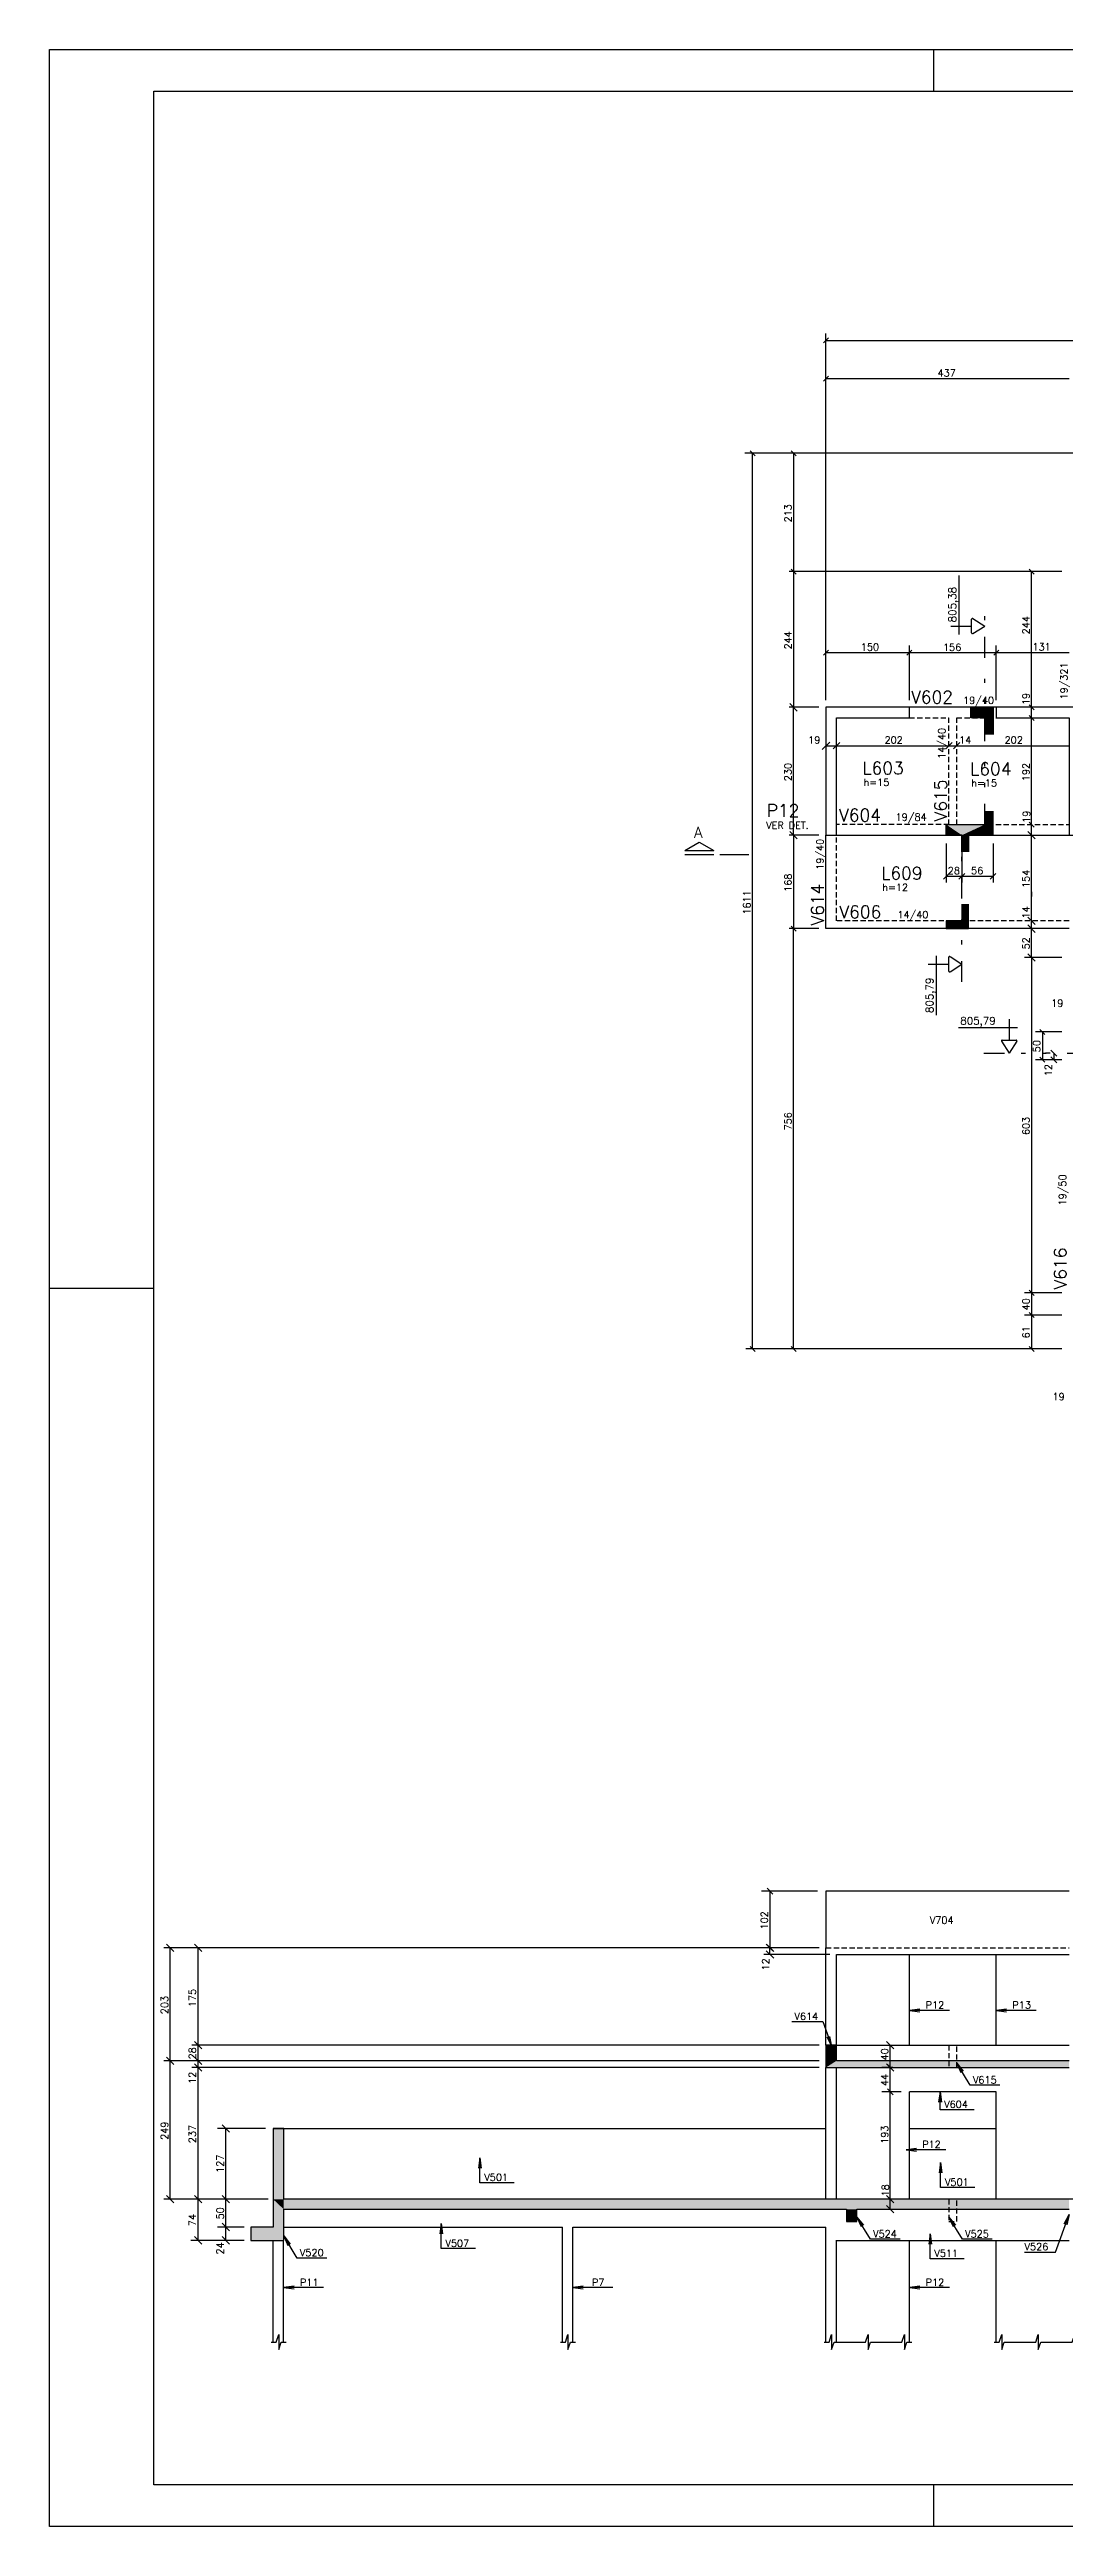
# Model space of a CAD drawing. Extents: x 26617 to 34507, y 0 to 4455.
# Drawn here: x 26617 to 28442, y 0 to 4455 of the extents above; entities that cross this region are included whole.
import ezdxf

# ---------------------------------------------------------------- set-up
doc = ezdxf.new("R2010")
doc.units = 0
doc.header["$LTSCALE"] = 75
doc.header["$MEASUREMENT"] = 0
doc.linetypes.add('ESTILO_TQS_0004', pattern=[2, 0.5, -0.4, 0.1, -0.4, 0.1, -0.5])
doc.linetypes.add('HIDDEN2', pattern=[0.1875, 0.125, -0.0625])
doc.layers.get('0').update_dxf_attribs({"color": 3, "linetype": 'CONTINUOUS'})
for name, color, linetype in [('1', 2, 'CONTINUOUS'), ('205', 1, 'ESTILO_TQS_0004'), ('210', 2, 'HIDDEN2'), ('212', 3, 'CONTINUOUS'), ('213', 3, 'CONTINUOUS'), ('216', 3, 'CONTINUOUS'), ('220', 5, 'CONTINUOUS'), ('221', 1, 'CONTINUOUS'), ('222', 6, 'CONTINUOUS'), ('226', 4, 'CONTINUOUS'), ('231', 1, 'CONTINUOUS'), ('233', 6, 'CONTINUOUS'), ('249', 1, 'CONTINUOUS'), ('250', 1, 'CONTINUOUS'), ('253', 253, 'CONTINUOUS')]:
    doc.layers.add(name, color=color, linetype=linetype)
doc.styles.get("Standard").update_dxf_attribs({"font": 'ROMANS.SHX'})

# ---------------------------------------------------------------- blocks, each defined once
blk = doc.blocks.new('A', base_point=(220731.508508, 21848.743152))
for p, q in [((220731.508508, 21848.743152), (220783.469446, 21848.743152)), ((220794.549524, 21848.743152), (220846.510462, 21848.743152))]:
    blk.add_line(p, q)
at = {"layer": '226'}
for p, q in [((220731.508508, 21855.899402), (220757.488977, 21870.899402)), ((220731.508508, 21855.899402), (220783.469446, 21855.899402)), ((220757.488977, 21870.899402), (220783.469446, 21855.899402))]:
    blk.add_line(p, q, dxfattribs=at)
at = {"layer": '233'}
blk.add_text('A', height=20, dxfattribs=at).set_placement((220747.994592, 21878.42223))
blk = doc.blocks.new('LINCOR', base_point=(251883.516096, 24734.710255))
blk.add_lwpolyline([(251883.516096, 24734.710255), (251883.84943, 24734.710255), (251884.016096, 24735.210255), (251884.016096, 24734.210255), (251884.182763, 24734.710255), (251884.516096, 24734.710255)])

msp = doc.modelspace()

# ---------------------------------------------------------------- linework, layer by layer
for p, q in [((26617.2, 4455), (34507.2, 4455)), ((26617.2, 0), (26617.2, 4455)), ((28207.2, 4380), (28207.2, 4455)), ((26617.2, 2227.5), (26804.7, 2227.5)), ((28207.2, 0), (28207.2, 75)), ((34507.2, 0), (26617.2, 0))]:
    msp.add_line(p, q)
at = {"layer": '1'}
for p, q in [((28013.1, 2873.9), (28013.1, 3041.9)), ((28032.1, 3041.9), (28450.1, 3041.9)), ((28450.1, 1142.6), (28013.1, 1142.6)), ((28013.1, 1142.6), (28013.1, 1040.6)), ((28013.1, 865.6), (28013.1, 1040.6)), ((28032.1, 865.6), (28032.1, 1028.6)), ((28032.1, 1028.6), (28450.1, 1028.6)), ((28163.1, 865.6), (28163.1, 1028.6)), ((28319.1, 865.6), (28319.1, 1028.6)), ((28032.1, 865.6), (28450.1, 865.6)), ((28013.1, 588.6), (28013.1, 825.6)), ((28032.1, 588.6), (28032.1, 825.6)), ((28163.1, 588.6), (28163.1, 781.6)), ((28319.1, 781.6), (28163.1, 781.6)), ((28319.1, 588.6), (28319.1, 781.6)), ((27038.1, 715.6), (28013.1, 715.6)), ((28163.2, 715.6), (28319.2, 715.6)), ((27038.2, 538.6), (27539.2, 538.6)), ((27539.1, 331.5), (27539.2, 538.6)), ((27558.1, 331.5), (27558.1, 538.6)), ((27558.1, 538.6), (28013.1, 538.6)), ((28013.1, 331.5), (28013.1, 538.6)), ((27019.1, 331.5), (27019.1, 514.6)), ((27038.1, 331.5), (27038.1, 514.7)), ((28032.1, 331.5), (28032.1, 515.2)), ((28032.1, 514.6), (28450.2, 514.6)), ((28163.1, 331.5), (28163.1, 514.6)), ((28319.1, 331.5), (28319.1, 514.6))]:
    msp.add_line(p, q, dxfattribs=at)
for points in [[(28319.1, 3271.9), (28163.1, 3271.9)], [(28450.1, 2873.9), (28013.1, 2873.9)], [(27019.1, 715.6), (27019.1, 715.6), (27038.1, 715.6), (27038.1, 715.6)]]:
    msp.add_lwpolyline(points, dxfattribs=at)
at = {"layer": '205'}
for p, q in [((28298.4, 3060.9), (28298.4, 3440.2)), ((28257.4, 2778), (28257.4, 3011.9)), ((28296.7, 2650), (29783.9, 2650))]:
    msp.add_line(p, q, dxfattribs=at)
at = {"layer": '210'}
for p, q in [((28234.1, 3060.9), (28234.1, 3252.9)), ((28248.1, 3060.9), (28248.1, 3252.9)), ((28032.1, 2887.9), (28032.1, 3041.9)), ((28248.1, 3060.9), (28450.1, 3060.9)), ((28013.1, 1040.6), (28450.1, 1040.6)), ((28234.1, 865.6), (28234.1, 825.6)), ((28248.1, 825.6), (28248.1, 865.6)), ((28234.2, 588.6), (28234.2, 548.6)), ((28248.2, 548.6), (28248.2, 588.6)), ((28234.2, 548.6), (28248.2, 548.6))]:
    msp.add_line(p, q, dxfattribs=at)
for points in [[(28163.1, 3252.9), (28234.1, 3252.9)], [(28248.1, 3252.9), (28319.1, 3252.9)], [(28234.1, 3060.9), (28032.1, 3060.9)], [(28450.1, 2887.9), (28032.1, 2887.9)]]:
    msp.add_lwpolyline(points, dxfattribs=at)
at = {"layer": '216'}
for p, q in [((28008.6, 3927.3), (28017.7, 3936.3)), ((28008.6, 3858.6), (28017.7, 3867.6)), ((27885.5, 3724.3), (27876.5, 3733.4)), ((27950.3, 3733.4), (27959.3, 3724.3)), ((27950.3, 3520.4), (27959.3, 3511.3)), ((28387.3, 3511.3), (28378.3, 3520.4)), ((28008.6, 3365.9), (28017.7, 3375)), ((28158.6, 3365.9), (28167.7, 3375)), ((28314.6, 3365.9), (28323.7, 3375)), ((27961.5, 3265.2), (27948.2, 3278.5)), ((28387.3, 3267.3), (28378.3, 3276.4)), ((28387.3, 3248.3), (28378.3, 3257.4)), ((28006.5, 3196.2), (28019.8, 3209.5)), ((28026.3, 3197), (28038, 3208.7)), ((28228.3, 3197), (28240, 3208.7)), ((28242.3, 3197), (28254, 3208.7)), ((27961.5, 3035.2), (27948.2, 3048.5)), ((28389.4, 3035.2), (28376.2, 3048.5)), ((28387.3, 3056.3), (28378.3, 3065.4)), ((28224.1, 2962.7), (28234.7, 2973.3)), ((28252.1, 2962.7), (28262.7, 2973.3)), ((28252.1, 2962.7), (28262.7, 2973.3)), ((28308.1, 2962.7), (28318.7, 2973.3)), ((27950.3, 2878.4), (27959.3, 2869.3)), ((28389.4, 2881.2), (28376.2, 2894.5)), ((28389.4, 2867.2), (28376.2, 2880.5)), ((28389.4, 2815.2), (28376.2, 2828.5)), ((28397.7, 2692.5), (28406.7, 2683.5)), ((28397.7, 2642.5), (28406.7, 2633.5)), ((28417.6, 2655.3), (28428.2, 2644.7)), ((28417.6, 2643.3), (28428.2, 2632.7)), ((28378.3, 2223.4), (28387.3, 2214.3)), ((28378.3, 2183.4), (28387.3, 2174.3)), ((27885.5, 2113.3), (27876.5, 2122.4)), ((27950.3, 2122.4), (27959.3, 2113.3)), ((28378.3, 2122.4), (28387.3, 2113.3)), ((27907.1, 1147.9), (27917.7, 1137.3)), ((26840.8, 1034), (26827.5, 1047.3)), ((26890.8, 1034), (26877.5, 1047.3)), ((27919.1, 1034), (27905.8, 1047.3)), ((27919.1, 1022), (27905.8, 1035.3)), ((27907.1, 1045.9), (27917.7, 1035.3)), ((26890.8, 859), (26877.5, 872.3)), ((28135.3, 859), (28122.1, 872.3)), ((26840.8, 831), (26827.5, 844.3)), ((26890.8, 831), (26877.5, 844.3)), ((26890.8, 831), (26877.5, 844.3)), ((26890.8, 819), (26877.5, 832.3)), ((28135.3, 819), (28122.1, 832.3)), ((28134, 820.3), (28123.4, 830.9)), ((28134, 776.3), (28123.4, 786.9)), ((26940.8, 709), (26927.5, 722.3)), ((26840.8, 582), (26827.5, 595.3)), ((26890.8, 582), (26877.5, 595.3)), ((26940.8, 582), (26927.5, 595.3)), ((28135.3, 582), (28122.1, 595.3)), ((26940.8, 532), (26927.5, 545.3)), ((28135.3, 564), (28122.1, 577.3)), ((26890.8, 508), (26877.5, 521.3)), ((26940.8, 508), (26927.5, 521.3))]:
    msp.add_line(p, q, dxfattribs=at)
at = {"layer": '220'}
for p, q in [((28298.4, 3060.9), (28298.4, 3085.4)), ((28313.4, 3041.9), (28313.4, 3085.4)), ((28229.4, 3041.9), (28229.4, 3060.9)), ((28229.4, 3060.9), (28298.4, 3060.9)), ((28257.4, 3041.9), (28229.4, 3041.9)), ((28257.4, 3011.9), (28257.4, 3041.9)), ((28269.4, 3041.9), (28269.4, 3011.9)), ((28269.4, 3041.9), (28313.4, 3041.9))]:
    msp.add_line(p, q, dxfattribs=at)
for points in [[(28298.4, 3222.9), (28298.4, 3252.9), (28273.4, 3252.9), (28273.4, 3271.9), (28313.4, 3271.9), (28313.4, 3222.9)], [(28257.4, 2917.9), (28257.4, 2887.9), (28229.4, 2887.9), (28229.4, 2873.9), (28269.4, 2873.9), (28269.4, 2917.9)], [(28450.1, 837.6), (28032.1, 837.6), (28032.1, 865.6), (28013.1, 865.6), (28013.1, 825.6), (28450.1, 825.6)], [(31151.2, 588.6), (27038.2, 588.6), (27038.2, 715.6), (27019.1, 715.6), (27019.1, 538.6), (26979.2, 538.6), (26979.2, 514.6), (27019.1, 514.6), (27019.1, 514.6), (27038.2, 514.6), (27038.2, 570.6), (28049.7, 570.6), (28049.7, 548.6), (28068.7, 548.6), (28068.7, 570.6), (28450.2, 570.6)]]:
    msp.add_lwpolyline(points, dxfattribs=at)
at = {"layer": '221'}
for points in [[(28009.7, 331.5), (28018.7, 331.5), (28023.2, 345), (28023.2, 318), (28027.7, 331.5), (28075.2, 331.5), (28084.2, 331.5), (28088.7, 345), (28088.7, 318), (28093.2, 331.5), (28102.2, 331.5), (28149.7, 331.5), (28154.2, 345), (28154.2, 318), (28158.7, 331.5), (28167.7, 331.5)], [(28315.7, 331.5), (28324.7, 331.5), (28329.2, 345), (28329.2, 318), (28333.7, 331.5), (28381.2, 331.5), (28390.2, 331.5), (28394.7, 345), (28394.7, 318), (28399.2, 331.5), (28408.2, 331.5), (28455.7, 331.5), (28460.2, 345), (28460.2, 318), (28464.7, 331.5), (28473.7, 331.5)]]:
    msp.add_lwpolyline(points, dxfattribs=at)
at = {"layer": '222'}
for p, q in [((26804.7, 4380), (34432.2, 4380)), ((26804.7, 75), (26804.7, 4380)), ((34432.2, 75), (26804.7, 75))]:
    msp.add_line(p, q, dxfattribs=at)
for points in [[(28013.1, 3041.9), (28013.1, 3041.9), (28032.1, 3041.9), (28032.1, 3252.9), (28163.1, 3252.9), (28163.1, 3271.9), (28013.1, 3271.9), (28013.1, 3041.9)], [(28469.1, 3041.9), (28469.1, 3271.9), (28319.1, 3271.9), (28319.1, 3252.9), (28450.1, 3252.9), (28450.1, 3041.9), (28469.1, 3041.9), (28469.1, 3041.9)]]:
    msp.add_lwpolyline(points, dxfattribs=at)
at = {"layer": '231'}
for p, q in [((28252.5, 3403), (28252.5, 3509.2)), ((28275, 3418), (28275, 3430.4)), ((28277.1, 3431.6), (28298.4, 3418)), ((28237.5, 3418), (28275, 3418)), ((28275, 3405.6), (28275, 3418)), ((28277.1, 3404.5), (28298.4, 3418)), ((28196.5, 2809.9), (28234, 2809.9)), ((28211.5, 2718.2), (28211.5, 2824.9)), ((28234, 2810), (28234, 2822.4)), ((28234, 2797.5), (28234, 2809.9)), ((28236.1, 2823.5), (28257.4, 2809.9)), ((28236.1, 2796.4), (28257.4, 2809.9)), ((28251.2, 2696), (28357.4, 2696)), ((28330, 2673.5), (28342.4, 2673.5)), ((28342.4, 2711), (28342.4, 2673.5)), ((28342.4, 2673.5), (28354.8, 2673.5)), ((28328.8, 2671.4), (28342.4, 2650)), ((28356, 2671.4), (28342.4, 2650))]:
    msp.add_line(p, q, dxfattribs=at)
for centre, start, end in [((28276.3, 3430.4), 57.6277, 180), ((28276.3, 3405.6), 180, 302.377), ((28235.3, 2822.4), 57.623, 180), ((28235.3, 2797.5), 180, 302.3723), ((28330, 2672.1), 90, 212.3723), ((28354.8, 2672.1), 327.623, 90)]:
    msp.add_arc(centre, 1.36, start, end, dxfattribs=at)
at = {"layer": '249'}
for points in [[(27951.8, 908.4), (28007.5, 908.4), (28023.9, 863.2), (28015.2, 879.9), (28023.9, 863.2), (28019.9, 881.5)], [(28234.9, 928.1), (28163.1, 928.1), (28181.7, 930.6), (28163.1, 928.1), (28181.7, 925.7)], [(28390.9, 928.1), (28319.1, 928.1), (28337.7, 930.6), (28319.1, 928.1), (28337.7, 925.7)], [(28325.9, 793.6), (28272.5, 793.6), (28248.1, 833.5), (28259.9, 818.9), (28248.1, 833.5), (28255.7, 816.4)], [(28279.6, 749.3), (28218.1, 749.3), (28218.1, 781.6), (28220.5, 763), (28218.1, 781.6), (28215.6, 763)], [(28228.7, 677.6), (28157, 677.6), (28175.6, 680), (28157, 677.6), (28175.6, 675.1)], [(27452.5, 618.1), (27391, 618.1), (27391, 663.1), (27393.4, 644.6), (27391, 663.1), (27388.6, 644.6)], [(28280.7, 609.6), (28219.2, 609.6), (28219.2, 654.6), (28221.6, 636), (28219.2, 654.6), (28216.7, 636)], [(27382.8, 499.7), (27321.2, 499.7), (27321.2, 544.7), (27323.7, 526.1), (27321.2, 544.7), (27318.8, 526.1)], [(28146.4, 516.6), (28093, 516.6), (28068.7, 556.5), (28080.4, 541.9), (28068.7, 556.5), (28076.3, 539.4)], [(28311.9, 516.6), (28258.5, 516.6), (28234.2, 556.5), (28245.9, 541.9), (28234.2, 556.5), (28241.8, 539.4)], [(28370.1, 493.6), (28425.8, 493.6), (28450.2, 561), (28441.5, 544.4), (28450.2, 561), (28446.2, 542.7)], [(27115.9, 482.6), (27062.5, 482.6), (27038.2, 522.5), (27049.9, 507.9), (27038.2, 522.5), (27045.8, 505.4)], [(28261.7, 481.6), (28200.1, 481.6), (28200.1, 526.6), (28202.6, 508), (28200.1, 526.6), (28197.7, 508)], [(27109.9, 429.6), (27038.1, 429.6), (27056.7, 432), (27038.1, 429.6), (27056.7, 427.1)], [(27629.9, 429.6), (27558.1, 429.6), (27576.7, 432), (27558.1, 429.6), (27576.7, 427.1)], [(28234.9, 429.6), (28163.1, 429.6), (28181.7, 432), (28163.1, 429.6), (28181.7, 427.1)]]:
    msp.add_lwpolyline(points, dxfattribs=at)
at = {"layer": '250'}
for p, q in [((28013.1, 3284.6), (28013.1, 3944.5)), ((28013.1, 3931.8), (30176.1, 3931.8)), ((28013.1, 3863.1), (28450.1, 3863.1)), ((28833.9, 3728.9), (27866.9, 3728.9)), ((27881, 2117.9), (27881, 3728.9)), ((27954.8, 3728.9), (27954.8, 3515.9)), ((28437.4, 3515.9), (27947.1, 3515.9)), ((27954.8, 3515.9), (27954.8, 3271.9)), ((28382.8, 3271.9), (28382.8, 3515.9)), ((28013.1, 3370.5), (28088.1, 3370.5)), ((28088.1, 3370.5), (28319.1, 3370.5)), ((28163.1, 3284.6), (28163.1, 3383.2)), ((28319.1, 3284.6), (28319.1, 3383.2)), ((28319.1, 3370.5), (28450.1, 3370.5)), ((28000.4, 3271.9), (27947.1, 3271.9)), ((27954.8, 3041.9), (27954.8, 3271.9)), ((28382.8, 3252.9), (28382.8, 3271.9)), ((28382.8, 3060.9), (28382.8, 3252.9)), ((28013.1, 3202.9), (28032.1, 3202.9)), ((28032.1, 3202.9), (28234.1, 3202.9)), ((28234.1, 3202.9), (28248.1, 3202.9)), ((28248.1, 3202.9), (28450.1, 3202.9)), ((28000.4, 3041.9), (27947.1, 3041.9)), ((27954.8, 3041.9), (27954.8, 2873.9)), ((28382.8, 3041.9), (28382.8, 3060.9)), ((28382.8, 2887.9), (28382.8, 3041.9)), ((28229.4, 3026.9), (28229.4, 2956.7)), ((28257.4, 3026.9), (28257.4, 2956.7)), ((28313.4, 3026.9), (28313.4, 2956.7)), ((28229.4, 2968), (28257.4, 2968)), ((28257.4, 2968), (28313.4, 2968)), ((28382.8, 2939.9), (28382.8, 2931.9)), ((28000.4, 2873.9), (27947.1, 2873.9)), ((27954.8, 2117.9), (27954.8, 2873.9)), ((28382.8, 2873.9), (28382.8, 2887.9)), ((28382.8, 2821.9), (28382.8, 2873.9)), ((28437.4, 2821.9), (28370, 2821.9)), ((28382.8, 2821.9), (28382.8, 2218.9)), ((28437.4, 2688), (28389.5, 2688)), ((28402.2, 2688), (28402.2, 2638)), ((28437.4, 2638), (28389.5, 2638)), ((28416.4, 2650), (28407.9, 2650)), ((28416.2, 2638), (28407.9, 2638)), ((28422.9, 2650), (28422.9, 2638)), ((28437.4, 2218.9), (28370, 2218.9)), ((28382.8, 2218.9), (28382.8, 2178.9)), ((28437.4, 2178.9), (28370, 2178.9)), ((28382.8, 2178.9), (28382.8, 2117.9)), ((28437.4, 2117.9), (27868.9, 2117.9)), ((27998.1, 1142.6), (27897.4, 1142.6)), ((27912.4, 1142.6), (27912.4, 1040.6)), ((28001.1, 1040.6), (26822.9, 1040.6)), ((26834.1, 837.6), (26834.1, 1040.6)), ((26884.1, 990.6), (26884.1, 1040.6)), ((27986.1, 1040.6), (27897.4, 1040.6)), ((28020.1, 1028.6), (27901.2, 1028.6)), ((27912.4, 1028.6), (27912.4, 1040.6)), ((26884.1, 865.6), (26884.1, 990.6)), ((28001.1, 865.6), (26872.9, 865.6)), ((26884.1, 837.6), (26884.1, 865.6)), ((28128.7, 825.6), (28128.7, 865.6)), ((28001.1, 837.6), (26822.9, 837.6)), ((26834.1, 588.6), (26834.1, 837.6)), ((28001.1, 825.6), (26872.9, 825.6)), ((26884.1, 825.6), (26884.1, 837.6)), ((26884.1, 588.6), (26884.1, 825.6)), ((28133.1, 825.6), (28113.7, 825.6)), ((28128.7, 781.6), (28128.7, 825.6)), ((28148.1, 781.6), (28113.7, 781.6)), ((28128.7, 588.6), (28128.7, 781.6)), ((27005.2, 715.6), (26918.9, 715.6)), ((26934.1, 640.6), (26934.1, 715.6)), ((26934.1, 588.6), (26934.1, 640.6)), ((27010.4, 588.6), (26822.5, 588.6)), ((26884.1, 514.6), (26884.1, 588.6)), ((26934.1, 538.6), (26934.1, 588.6)), ((28128.7, 570.6), (28128.7, 588.6)), ((26967.1, 538.6), (26919.1, 538.6)), ((26934.1, 514.6), (26934.1, 538.6)), ((26967.1, 514.6), (26871, 514.6))]:
    msp.add_line(p, q, dxfattribs=at)
at = {"layer": '253'}
for points in [[(28313.4, 3271.9), (28298.4, 3252.9), (28273.4, 3252.9)], [(28313.4, 3271.9), (28273.4, 3252.9), (28273.4, 3271.9)], [(28313.4, 3271.9), (28313.4, 3222.9), (28298.4, 3222.9)], [(28313.4, 3271.9), (28298.4, 3222.9), (28298.4, 3252.9)], [(28298.4, 3060.9), (28313.4, 3041.9), (28298.4, 3085.4)], [(28313.4, 3041.9), (28313.4, 3085.4), (28298.4, 3085.4)], [(28229.4, 3060.9), (28229.4, 3041.9), (28257.4, 3041.9)], [(28229.4, 3060.9), (28257.4, 3041.9), (28298.4, 3060.9)], [(28257.4, 3041.9), (28269.4, 3041.9), (28298.4, 3060.9)], [(28257.4, 3011.9), (28269.4, 3011.9), (28257.4, 3041.9)], [(28269.4, 3011.9), (28269.4, 3041.9), (28257.4, 3041.9)], [(28269.4, 3041.9), (28313.4, 3041.9), (28298.4, 3060.9)], [(28257.4, 2887.9), (28269.4, 2873.9), (28257.4, 2917.9)], [(28269.4, 2873.9), (28269.4, 2917.9), (28257.4, 2917.9)], [(28229.4, 2887.9), (28229.4, 2873.9), (28257.4, 2887.9)], [(28229.4, 2873.9), (28269.4, 2873.9), (28257.4, 2887.9)], [(28013.1, 865.6), (28013.1, 825.6), (28032.1, 837.6)], [(28032.1, 865.6), (28013.1, 865.6), (28032.1, 837.6)], [(28013.1, 825.6), (28450.1, 825.6), (28032.1, 837.6)], [(28032.1, 837.6), (28450.1, 825.6), (28450.1, 837.6)], [(27038.2, 588.6), (27038.2, 715.6), (27019.1, 715.6)], [(27038.2, 588.6), (27019.1, 715.6), (27019.1, 588.6)], [(27038.2, 588.6), (27019.1, 588.6), (27038.2, 570.6)], [(27038.2, 570.6), (27019.1, 588.6), (27038.2, 514.6)], [(27019.1, 588.6), (27019.1, 538.6), (27038.2, 514.6)], [(27038.2, 588.6), (27019.1, 588.6), (27038.2, 588.6)], [(28450.2, 588.6), (27038.2, 588.6), (28049.7, 570.6)], [(27038.2, 588.6), (27038.2, 588.6), (28049.7, 570.6)], [(28049.7, 570.6), (27038.2, 588.6), (27038.2, 570.6)], [(28049.7, 570.6), (28068.7, 570.6), (28450.2, 588.6)], [(28068.7, 570.6), (28450.2, 570.6), (28450.2, 588.6)], [(27038.2, 514.6), (27019.1, 538.6), (26979.2, 538.6)], [(26979.2, 538.6), (26979.2, 514.6), (27038.2, 514.6)], [(28049.7, 548.6), (28068.7, 548.6), (28049.7, 570.6)], [(28068.7, 548.6), (28068.7, 570.6), (28049.7, 570.6)]]:
    msp.add_solid(points, dxfattribs=at)

# ---------------------------------------------------------------- block references
msp.add_blockref('A', (27759.3, 3007.4))
at = {"layer": '221', "xscale": 26.955286, "yscale": 26.955286}
for p in [(27015.7, 331.5), (27535.7, 331.5)]:
    msp.add_blockref('LINCOR', p, dxfattribs=at)

# ---------------------------------------------------------------- texts
for s, p in [('805,38', (28247.1, 3424.8)), ('805,79', (28206.1, 2722.1))]:
    msp.add_text(s, height=13.5, rotation=90).set_placement(p)
msp.add_text('805,79', height=13.5).set_placement((28254.6, 2701.4))
at = {"layer": '212'}
for s, p in [('19/321', (28447.3, 3286)), ('14/40', (28227.7, 3179.1)), ('19/40', (28008.7, 2979.7)), ('19/50', (28444.7, 2376))]:
    msp.add_text(s, height=12.75, rotation=90, dxfattribs=at).set_placement(p)
for s, p in [('19/40', (28259.5, 3278.2)), ('19/84', (28138.3, 3068)), ('14/40', (28141.5, 2892.5)), ('V704', (28199.9, 1084.1)), ('P12', (28192.3, 931.4)), ('P13', (28348.3, 931.4)), ('V614', (27956.4, 911.3)), ('V615', (28277.3, 796.9)), ('V604', (28225.6, 752.7)), ('P12', (28186.1, 680.8)), ('V501', (27398.8, 621.4)), ('V501', (28227, 612.9)), ('V520', (27067.3, 485.9)), ('V507', (27329, 503)), ('V524', (28097.8, 519.9)), ('V511', (28207.9, 484.8)), ('V525', (28263.3, 519.9)), ('V526', (28370.1, 496.9)), ('P11', (27067.3, 432.8)), ('P7', (27592.3, 432.8)), ('P12', (28192.3, 432.8))]:
    msp.add_text(s, height=12.75, dxfattribs=at).set_placement(p)
at = {"layer": '213'}
msp.add_text('VER DET.', height=12.75, dxfattribs=at).set_placement((27905.7, 3053.2))
at = {"layer": '216'}
for s, p in [('437', (28213.8, 3867)), ('150', (28075.6, 3373.8)), ('156', (28223.5, 3373.4)), ('131', (28384.3, 3374.3)), ('19', (27981, 3206.7)), ('202', (28118.3, 3206.7)), ('14', (28252.4, 3206.7)), ('202', (28334.3, 3206.7)), ('h=15', (28080.5, 3130.8)), ('h=15', (28274.2, 3129.2)), ('h=12', (28114.3, 2941.7)), ('28', (28232, 2971.8)), ('56', (28274, 2971.8)), ('19', (28418, 2733.4)), ('19', (28420.4, 2025.9))]:
    msp.add_text(s, height=12.75, dxfattribs=at).set_placement(p)
for s, p in [('213', (27951, 3604.5)), ('244', (28379, 3403.2)), ('244', (27951, 3376)), ('19', (28379, 3276.1)), ('230', (27951, 3139)), ('192', (28379, 3139)), ('19', (28380, 3064)), ('168', (27951, 2940)), ('154', (28379, 2947)), ('1611', (27877.2, 2899.1)), ('14', (28379, 2892.1)), ('52', (28379, 2836.4)), ('50', (28398.4, 2651.5)), ('12', (28419.1, 2608.3)), ('756', (27951, 2511)), ('603', (28379, 2502.5)), ('40', (28379, 2187.4)), ('61', (28379, 2136.9)), ('102', (27908.6, 1073.8)), ('12', (27911.1, 1000)), ('203', (26830.3, 921.3)), ('175', (26880.3, 934.2)), ('28', (26880.3, 840.1)), ('40', (28124.9, 838.3)), ('12', (26880.3, 795.9)), ('44', (28124.9, 792.1)), ('249', (26830.3, 695.3)), ('237', (26880.3, 689.3)), ('193', (28124.9, 688.3)), ('127', (26930.3, 635.9)), ('18', (28126.2, 593.6)), ('74', (26880.3, 540.1)), ('50', (26930.3, 552.1)), ('24', (26930.3, 489.1))]:
    msp.add_text(s, height=12.75, rotation=90, dxfattribs=at).set_placement(p)
at = {"layer": '220'}
msp.add_text('P12', height=22.5, dxfattribs=at).set_placement((27906.5, 3075.1))
at = {"layer": '226'}
for s, p in [('L603', (28078.6, 3151.4)), ('L604', (28272.3, 3149.9)), ('L609', (28112.4, 2962.3))]:
    msp.add_text(s, height=22.5, dxfattribs=at).set_placement(p)
at = {"layer": '233'}
for s, p in [('V602', (28166.2, 3279)), ('V604', (28036.7, 3066.8)), ('V606', (28037.3, 2892.6))]:
    msp.add_text(s, height=22.5, dxfattribs=at).set_placement(p)
for s, p in [('V615', (28230.4, 3066.9)), ('V614', (28009.1, 2879.6)), ('V616', (28445.6, 2225.1))]:
    msp.add_text(s, height=22.5, rotation=90, dxfattribs=at).set_placement(p)

doc.saveas('drawing.dxf')
